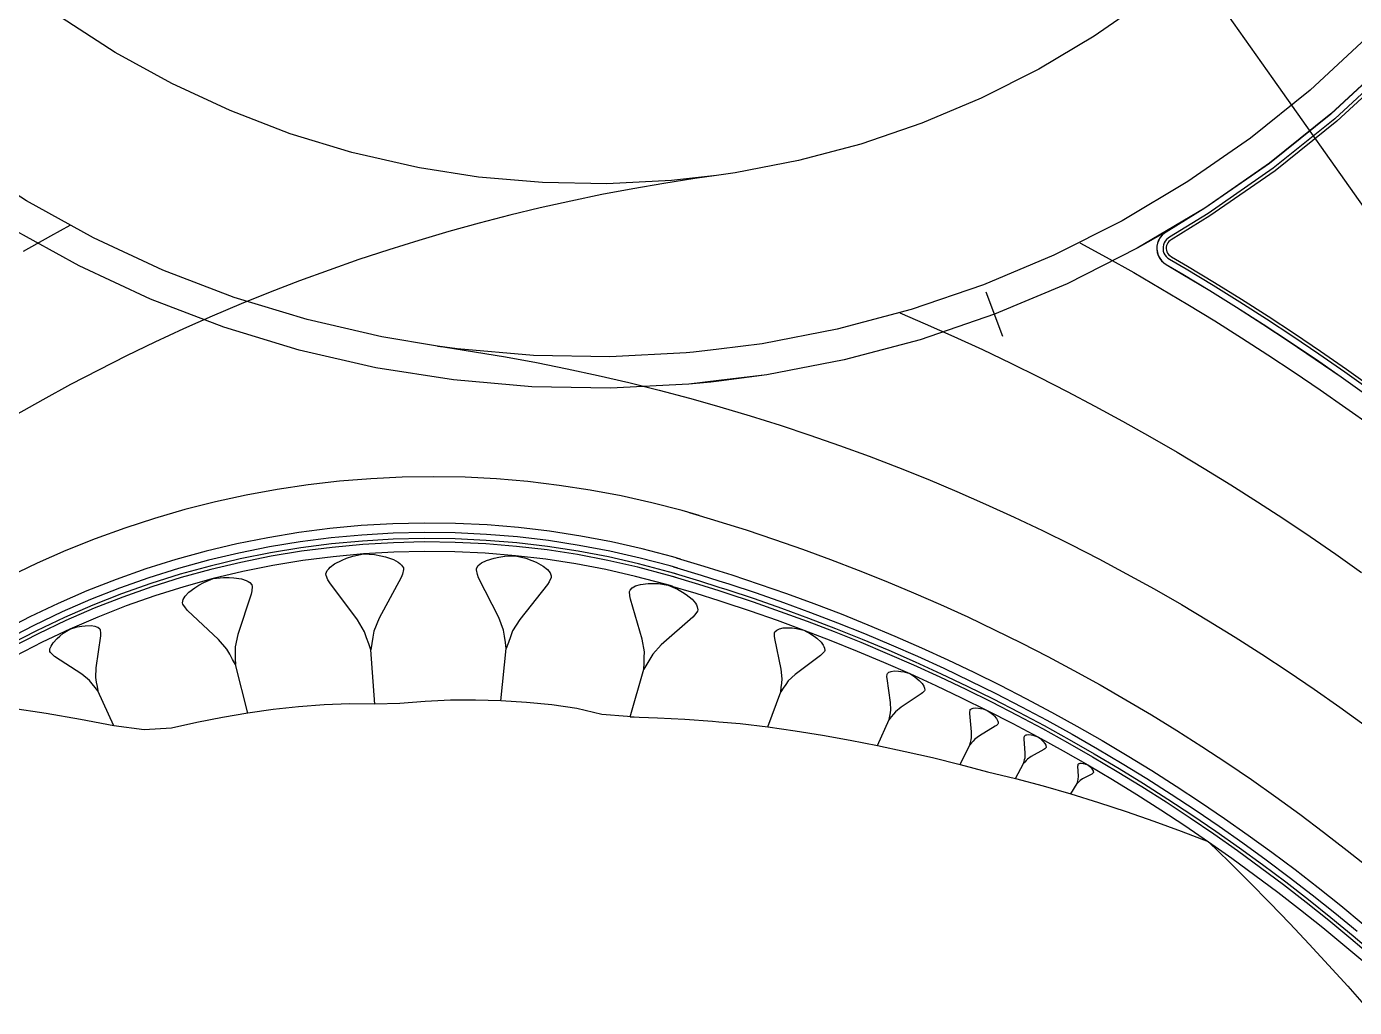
# Model space of a CAD drawing. Extents: x 383808 to 384559, y 802827 to 803490.
# Drawn here: x 383977.99 to 384020.2, y 803141.63 to 803172.8 of the extents above; entities that cross this region are included whole.
import ezdxf

# ---------------------------------------------------------------- set-up
doc = ezdxf.new("R2010")
doc.units = 0
doc.layers.get('0').update_dxf_attribs({"linetype": 'CONTINUOUS'})

msp = doc.modelspace()

# ---------------------------------------------------------------- linework, layer by layer
at = {"color": 3}
msp.add_line((384009.0284, 803162.9582), (384008.4946, 803164.36), dxfattribs=at)
at = {"color": 7}
for p, q in [((383987.7811, 803155.7276), (383988.0199, 803155.8447)), ((383988.0199, 803155.8447), (383988.1639, 803155.9052)), ((383988.1639, 803155.9052), (383988.3572, 803155.9693)), ((383988.3572, 803155.9693), (383988.6982, 803156.0447)), ((383988.6982, 803156.0447), (383989.0467, 803156.0215)), ((383989.0467, 803156.0215), (383989.2474, 803155.9872)), ((383989.2474, 803155.9872), (383989.3988, 803155.9491)), ((383989.3988, 803155.9491), (383989.6525, 803155.8692)), ((383989.6525, 803155.8692), (383989.8077, 803155.7819)), ((383992.6066, 803155.8385), (383992.8538, 803155.9098)), ((383992.8538, 803155.9098), (383993.0012, 803155.943)), ((383993.0012, 803155.943), (383993.1962, 803155.9715)), ((383993.1962, 803155.9715), (383993.5337, 803155.9857)), ((383993.5337, 803155.9857), (383993.8617, 803155.9048)), ((383993.8617, 803155.9048), (383994.0471, 803155.8382)), ((383987.508, 803155.4097), (383987.5498, 803155.512)), ((383987.5498, 803155.512), (383987.5953, 803155.5649)), ((383987.5953, 803155.5649), (383987.6408, 803155.6179)), ((383987.6408, 803155.6179), (383987.7811, 803155.7276)), ((383989.8077, 803155.7819), (383989.8607, 803155.7364)), ((383989.8607, 803155.7364), (383989.9137, 803155.6909)), ((383989.9137, 803155.6909), (383989.9704, 803155.5961)), ((383989.9741, 803155.5468), (383989.9361, 803155.3954)), ((383989.9704, 803155.5961), (383989.9741, 803155.5468)), ((383992.288, 803155.5343), (383992.2928, 803155.5819)), ((383992.3212, 803155.387), (383992.288, 803155.5343)), ((383992.2928, 803155.5819), (383992.3498, 803155.6722)), ((383992.3498, 803155.6722), (383992.4021, 803155.715)), ((383992.4021, 803155.715), (383992.4544, 803155.7578)), ((383992.4544, 803155.7578), (383992.6066, 803155.8385)), ((383994.0471, 803155.8382), (383994.185, 803155.7764)), ((383994.185, 803155.7764), (383994.4132, 803155.6574)), ((383994.4132, 803155.6574), (383994.5463, 803155.5481)), ((383994.5463, 803155.5481), (383994.5891, 803155.4958)), ((383994.5891, 803155.4958), (383994.6318, 803155.4434)), ((383994.6318, 803155.4434), (383994.6698, 803155.3436)), ((383983.3434, 803154.9683), (383983.4643, 803155.0462)), ((383983.4643, 803155.0462), (383983.6293, 803155.1355)), ((383983.6293, 803155.1355), (383983.9266, 803155.2587)), ((383983.9266, 803155.2587), (383984.2464, 803155.2937)), ((383984.2464, 803155.2937), (383984.4341, 803155.2949)), ((383984.4341, 803155.2949), (383984.5776, 803155.2847)), ((383984.5776, 803155.2847), (383984.8206, 803155.253)), ((383984.8206, 803155.253), (383984.9754, 803155.1988)), ((383984.9754, 803155.1988), (383985.0308, 803155.166)), ((383985.0308, 803155.166), (383985.0862, 803155.1332)), ((383985.0862, 803155.1332), (383985.1529, 803155.0564)), ((383985.1529, 803155.0564), (383985.1642, 803155.0123)), ((383985.1642, 803155.0123), (383985.154, 803154.8687)), ((383987.5117, 803155.3605), (383987.508, 803155.4097)), ((383987.5721, 803155.2165), (383987.5117, 803155.3605)), ((383987.6288, 803155.1217), (383987.5721, 803155.2165)), ((383988.51, 803153.9501), (383987.6288, 803155.1217)), ((383989.8943, 803155.2931), (383989.1994, 803154.0023)), ((383989.9361, 803155.3954), (383989.8943, 803155.2931)), ((383992.3593, 803155.2871), (383992.3212, 803155.387)), ((383993.0008, 803154.0223), (383992.3593, 803155.2871)), ((383994.5462, 803155.0679), (383993.6664, 803153.9556)), ((383994.6032, 803155.1582), (383994.5462, 803155.0679)), ((383994.6651, 803155.2961), (383994.6032, 803155.1582)), ((383994.6698, 803155.3436), (383994.6651, 803155.2961)), ((383997.2405, 803154.9661), (383997.2962, 803154.9967)), ((383997.2962, 803154.9967), (383997.3518, 803155.0273)), ((383997.3518, 803155.0273), (383997.5062, 803155.0761)), ((383997.5062, 803155.0761), (383997.747, 803155.0999)), ((383997.747, 803155.0999), (383997.8889, 803155.1056)), ((383997.8889, 803155.1056), (383998.074, 803155.0987)), ((383998.074, 803155.0987), (383998.3885, 803155.0543)), ((383998.3885, 803155.0543), (383998.678, 803154.9237)), ((383982.9489, 803154.4913), (383982.9704, 803154.5908)), ((383982.9704, 803154.5908), (383983.0032, 803154.6462)), ((383983.0032, 803154.6462), (383983.0359, 803154.7015)), ((383983.0359, 803154.7015), (383983.1456, 803154.8236)), ((383983.1456, 803154.8236), (383983.3434, 803154.9683)), ((383985.1325, 803154.7693), (383984.7098, 803153.4865)), ((383985.154, 803154.8687), (383985.1325, 803154.7693)), ((383997.1599, 803154.8491), (383997.1724, 803154.8923)), ((383997.1655, 803154.7072), (383997.1599, 803154.8491)), ((383997.1837, 803154.6084), (383997.1655, 803154.7072)), ((383997.1724, 803154.8923), (383997.2405, 803154.9661)), ((383997.5614, 803153.3298), (383997.1837, 803154.6084)), ((383998.678, 803154.9237), (383998.838, 803154.8305)), ((383998.838, 803154.8305), (383998.955, 803154.7499)), ((383998.955, 803154.7499), (383999.1457, 803154.6011)), ((383999.1457, 803154.6011), (383999.2501, 803154.4773)), ((383982.9602, 803154.4472), (383982.9489, 803154.4913)), ((383983.0382, 803154.3263), (383982.9602, 803154.4472)), ((383983.1049, 803154.2494), (383983.0382, 803154.3263)), ((383984.0927, 803153.3283), (383983.1049, 803154.2494)), ((383999.3171, 803154.2241), (383999.2364, 803154.1072)), ((383999.2501, 803154.4773), (383999.2808, 803154.4217)), ((383999.2808, 803154.4217), (383999.3114, 803154.366)), ((383999.3114, 803154.366), (383999.3296, 803154.2672)), ((383999.3296, 803154.2672), (383999.3171, 803154.2241)), ((383979.6014, 803153.721), (383979.7425, 803153.7469)), ((383979.7425, 803153.7469), (383979.8519, 803153.7584)), ((383979.8519, 803153.7584), (383980.0389, 803153.767)), ((383980.0389, 803153.767), (383980.1627, 803153.7468)), ((383980.1627, 803153.7468), (383980.2088, 803153.7295)), ((383988.7368, 803153.571), (383988.51, 803153.9501)), ((383989.1994, 803154.0023), (383989.0323, 803153.5934)), ((383993.1528, 803153.6229), (383993.0008, 803154.0223)), ((383993.6664, 803153.9556), (383993.4381, 803153.5943)), ((383999.1683, 803154.0334), (383998.1655, 803153.1548)), ((383999.2364, 803154.1072), (383999.1683, 803154.0334)), ((383978.8357, 803153.2204), (383978.9653, 803153.3556)), ((383978.9653, 803153.3556), (383979.0459, 803153.4304)), ((383979.0459, 803153.4304), (383979.1581, 803153.5196)), ((383979.1581, 803153.5196), (383979.3654, 803153.652)), ((383979.3654, 803153.652), (383979.6014, 803153.721)), ((383980.3382, 803153.4445), (383980.1912, 803152.4228)), ((383980.2088, 803153.7295), (383980.2548, 803153.7122)), ((383980.2548, 803153.7122), (383980.3152, 803153.6633)), ((383980.3152, 803153.6633), (383980.3296, 803153.6316)), ((383980.3296, 803153.6316), (383980.3411, 803153.5222)), ((383980.3411, 803153.5222), (383980.3382, 803153.4445)), ((383984.3594, 803153.0208), (383984.0927, 803153.3283)), ((383984.7098, 803153.4865), (383984.6239, 803153.0886)), ((383988.8009, 803153.3778), (383988.7368, 803153.571)), ((383988.8651, 803153.1845), (383988.8009, 803153.3778)), ((383988.9979, 803153.3927), (383988.9636, 803153.192)), ((383989.0323, 803153.5934), (383988.9979, 803153.3927)), ((383993.1813, 803153.428), (383993.1528, 803153.6229)), ((383993.2098, 803153.2331), (383993.1813, 803153.428)), ((383993.3715, 803153.4089), (383993.3049, 803153.2235)), ((383993.4381, 803153.5943), (383993.3715, 803153.4089)), ((383997.634, 803152.9347), (383997.5614, 803153.3298)), ((384001.7644, 803153.4328), (384001.7684, 803153.5396)), ((384001.7723, 803153.3576), (384001.7644, 803153.4328)), ((384001.7684, 803153.5396), (384001.7803, 803153.5713)), ((384001.9818, 803152.3765), (384001.7723, 803153.3576)), ((384001.7803, 803153.5713), (384001.8357, 803153.6227)), ((384001.8357, 803153.6227), (384001.8792, 803153.6425)), ((384001.8792, 803153.6425), (384001.9227, 803153.6622)), ((384001.9227, 803153.6622), (384002.0414, 803153.6899)), ((384002.0414, 803153.6899), (384002.2234, 803153.6938)), ((384002.2234, 803153.6938), (384002.3302, 803153.6899)), ((384002.3302, 803153.6899), (384002.4687, 803153.674)), ((384002.4687, 803153.674), (384002.7021, 803153.6225)), ((384002.7021, 803153.6225), (384002.9117, 803153.5078)), ((384002.9117, 803153.5078), (384003.0265, 803153.4286)), ((384003.0265, 803153.4286), (384003.1095, 803153.3614)), ((384003.1095, 803153.3614), (384003.244, 803153.2387)), ((383978.732, 803152.9441), (383978.7349, 803153.0218)), ((383978.7464, 803152.9124), (383978.732, 803152.9441)), ((383978.7349, 803153.0218), (383978.7522, 803153.0678)), ((383978.8212, 803152.8318), (383978.7464, 803152.9124)), ((383978.7522, 803153.0678), (383978.7695, 803153.1139)), ((383978.7695, 803153.1139), (383978.8357, 803153.2204)), ((383984.4487, 803152.8558), (383984.3594, 803153.0208)), ((383984.6239, 803153.0886), (383984.625, 803152.901)), ((383984.625, 803152.901), (383984.6261, 803152.7134)), ((383988.9292, 803152.9912), (383988.8651, 803153.1845)), ((383988.9636, 803153.192), (383988.9292, 803152.9912)), ((383989.0597, 803151.2675), (383988.9292, 803152.9912)), ((383993.0714, 803151.3742), (383993.2382, 803153.0381)), ((383993.2382, 803153.0381), (383993.2098, 803153.2331)), ((383993.3049, 803153.2235), (383993.2382, 803153.0381)), ((383997.6272, 803152.7496), (383997.634, 803152.9347)), ((383998.1655, 803153.1548), (383997.8929, 803152.8597)), ((384003.244, 803153.2387), (384003.3152, 803153.1398)), ((384003.3508, 803152.9459), (384003.2835, 803152.8629)), ((384003.3152, 803153.1398), (384003.335, 803153.0963)), ((384003.335, 803153.0963), (384003.3548, 803153.0527)), ((384003.3627, 803152.9776), (384003.3508, 803152.9459)), ((384003.3548, 803153.0527), (384003.3627, 803152.9776)), ((383978.8817, 803152.7828), (383978.8212, 803152.8318)), ((383979.7479, 803152.2214), (383978.8817, 803152.7828)), ((383984.5379, 803152.6908), (383984.4487, 803152.8558)), ((383984.6272, 803152.5258), (383984.5379, 803152.6908)), ((383984.6261, 803152.7134), (383984.6272, 803152.5258)), ((383985.0228, 803150.983), (383984.6272, 803152.5258)), ((383997.6134, 803152.3794), (383997.6203, 803152.5645)), ((383997.7066, 803152.5395), (383997.6134, 803152.3794)), ((383997.6203, 803152.5645), (383997.6272, 803152.7496)), ((383997.7997, 803152.6996), (383997.7066, 803152.5395)), ((383997.8929, 803152.8597), (383997.7997, 803152.6996)), ((384003.2281, 803152.8114), (384002.4249, 803152.2102)), ((384003.2835, 803152.8629), (384003.2281, 803152.8114)), ((383979.9896, 803152.0256), (383979.7479, 803152.2214)), ((383980.1912, 803152.4228), (383980.1796, 803152.1119)), ((383980.1796, 803152.1119), (383980.2055, 803151.9709)), ((383997.1759, 803150.8694), (383997.6134, 803152.3794)), ((384002.0134, 803152.0758), (384001.9818, 803152.3765)), ((384001.9976, 803151.9373), (384002.0134, 803152.0758)), ((384002.4249, 803152.2102), (384002.2033, 803152.0046)), ((384005.341, 803152.1403), (384005.3491, 803152.2216)), ((384005.3435, 803152.0825), (384005.341, 803152.1403)), ((384005.4573, 803151.3236), (384005.3435, 803152.0825)), ((384005.3491, 803152.2216), (384005.3596, 803152.2452)), ((384005.3596, 803152.2452), (384005.4043, 803152.2819)), ((384005.4043, 803152.2819), (384005.4385, 803152.2949)), ((384005.4385, 803152.2949), (384005.4726, 803152.308)), ((384005.4726, 803152.308), (384005.5646, 803152.3235)), ((384005.5646, 803152.3235), (384005.7037, 803152.318)), ((384005.7037, 803152.318), (384005.785, 803152.3099)), ((384005.785, 803152.3099), (384005.89, 803152.2913)), ((384005.89, 803152.2913), (384006.0658, 803152.241)), ((384006.0658, 803152.241), (384006.2204, 803152.1435)), ((384006.2204, 803152.1435), (384006.3043, 803152.0777)), ((384006.3043, 803152.0777), (384006.3646, 803152.0225)), ((383980.0788, 803151.9133), (383979.9896, 803152.0256)), ((383980.168, 803151.8011), (383980.0788, 803151.9133)), ((383980.2572, 803151.6888), (383980.168, 803151.8011)), ((383980.2055, 803151.9709), (383980.2314, 803151.8298)), ((383980.2314, 803151.8298), (383980.2572, 803151.6888)), ((383980.7607, 803150.5805), (383980.2572, 803151.6888)), ((384001.5503, 803150.5527), (384001.9659, 803151.6604)), ((384001.9659, 803151.6604), (384001.9817, 803151.7989)), ((384002.045, 803151.7751), (384001.9659, 803151.6604)), ((384001.9817, 803151.7989), (384001.9976, 803151.9373)), ((384002.1242, 803151.8898), (384002.045, 803151.7751)), ((384002.2033, 803152.0046), (384002.1242, 803151.8898)), ((384006.3646, 803152.0225), (384006.4615, 803151.9225)), ((384006.4739, 803151.6337), (384006.4292, 803151.597)), ((384006.4615, 803151.9225), (384006.5112, 803151.8436)), ((384006.5292, 803151.6939), (384006.4739, 803151.6337)), ((384006.5112, 803151.8436), (384006.5242, 803151.8095)), ((384006.5242, 803151.8095), (384006.5373, 803151.7753)), ((384006.5397, 803151.7175), (384006.5292, 803151.6939)), ((384006.5373, 803151.7753), (384006.5397, 803151.7175)), ((384005.4673, 803151.0926), (384005.4573, 803151.3236)), ((384006.4292, 803151.597), (384005.7877, 803151.1758)), ((384005.0421, 803149.9516), (384005.4114, 803150.7777)), ((384005.4114, 803150.7777), (384005.4301, 803150.8826)), ((384005.4773, 803150.8615), (384005.4114, 803150.7777)), ((384005.4301, 803150.8826), (384005.4487, 803150.9876)), ((384005.4487, 803150.9876), (384005.4673, 803151.0926)), ((384005.5431, 803150.9454), (384005.4773, 803150.8615)), ((384005.6089, 803151.0292), (384005.5431, 803150.9454)), ((384005.7877, 803151.1758), (384005.6089, 803151.0292)), ((384007.9707, 803150.9747), (384007.9708, 803151.019)), ((384008.031, 803150.3896), (384007.9707, 803150.9747)), ((384007.9708, 803151.019), (384007.9799, 803151.081)), ((384007.9799, 803151.081), (384007.9888, 803151.0987)), ((384007.9888, 803151.0987), (384008.0243, 803151.1252)), ((384008.0243, 803151.1252), (384008.0509, 803151.134)), ((384008.0509, 803151.134), (384008.0776, 803151.1428)), ((384008.0776, 803151.1428), (384008.1485, 803151.1514)), ((384008.1485, 803151.1514), (384008.2548, 803151.1422)), ((384008.2548, 803151.1422), (384008.3168, 803151.1332)), ((384008.3168, 803151.1332), (384008.3965, 803151.1152)), ((384008.3965, 803151.1152), (384008.5293, 803151.0705)), ((384008.5293, 803151.0705), (384008.6443, 803150.9904)), ((384008.6443, 803150.9904), (384008.7061, 803150.9371)), ((384008.7061, 803150.9371), (384008.7503, 803150.8926)), ((384008.7503, 803150.8926), (384008.821, 803150.8126)), ((384008.821, 803150.8126), (384008.8562, 803150.7505)), ((384008.0305, 803150.2124), (384008.031, 803150.3896)), ((384008.7848, 803150.5646), (384008.2788, 803150.2648)), ((384008.8203, 803150.5911), (384008.7848, 803150.5646)), ((384008.8647, 803150.6353), (384008.8203, 803150.5911)), ((384008.8562, 803150.7505), (384008.865, 803150.7239)), ((384008.8737, 803150.653), (384008.8647, 803150.6353)), ((384008.865, 803150.7239), (384008.8738, 803150.6973)), ((384008.8738, 803150.6973), (384008.8737, 803150.653)), ((384007.6646, 803149.3539), (384007.9766, 803149.9733)), ((384007.9766, 803149.9733), (384007.9945, 803150.053)), ((384008.0299, 803150.0352), (384007.9766, 803149.9733)), ((384007.9945, 803150.053), (384008.0125, 803150.1327)), ((384008.0125, 803150.1327), (384008.0305, 803150.2124)), ((384008.0833, 803150.097), (384008.0299, 803150.0352)), ((384008.1366, 803150.1589), (384008.0833, 803150.097)), ((384008.2788, 803150.2648), (384008.1366, 803150.1589)), ((384009.7005, 803150.166), (384009.7017, 803150.2007)), ((384009.7336, 803149.7061), (384009.7005, 803150.166)), ((384009.7017, 803150.2007), (384009.7103, 803150.249)), ((384009.7103, 803150.249), (384009.7177, 803150.2627)), ((384009.7177, 803150.2627), (384009.7462, 803150.2826)), ((384009.7462, 803150.2826), (384009.7672, 803150.2888)), ((384009.7672, 803150.2888), (384009.7883, 803150.2951)), ((384009.7883, 803150.2951), (384009.8441, 803150.3001)), ((384009.8441, 803150.3001), (384009.9271, 803150.2904)), ((384009.9271, 803150.2904), (384009.9755, 803150.2818)), ((384009.9755, 803150.2818), (384010.0375, 803150.2658)), ((384010.0375, 803150.2658), (384010.1405, 803150.2276)), ((384010.1405, 803150.2276), (384010.2286, 803150.162)), ((384010.2286, 803150.162), (384010.2758, 803150.1187)), ((384010.2758, 803150.1187), (384010.3094, 803150.0828)), ((384010.3094, 803150.0828), (384010.3628, 803150.0185)), ((384010.3628, 803150.0185), (384010.389, 803149.9689)), ((384010.389, 803149.9689), (384010.3952, 803149.9479)), ((384010.3952, 803149.9479), (384010.4014, 803149.9268)), ((384009.7129, 803149.5052), (384009.7289, 803149.5672)), ((384009.7289, 803149.5672), (384009.7336, 803149.7061)), ((384009.8109, 803149.5227), (384009.7676, 803149.4756)), ((384009.9248, 803149.6023), (384009.8109, 803149.5227)), ((384010.3285, 803149.825), (384009.9248, 803149.6023)), ((384010.357, 803149.8449), (384010.3285, 803149.825)), ((384010.3928, 803149.8784), (384010.357, 803149.8449)), ((384010.4003, 803149.8921), (384010.3928, 803149.8784)), ((384010.4014, 803149.9268), (384010.4003, 803149.8921)), ((384009.4215, 803148.9034), (384009.681, 803149.3812)), ((384009.681, 803149.3812), (384009.697, 803149.4432)), ((384009.7243, 803149.4284), (384009.681, 803149.3812)), ((384009.697, 803149.4432), (384009.7129, 803149.5052)), ((384009.7676, 803149.4756), (384009.7243, 803149.4284)), ((384011.4126, 803149.3015), (384011.4142, 803149.326)), ((384011.426, 803148.9757), (384011.4126, 803149.3015)), ((384011.4142, 803149.326), (384011.4213, 803149.36)), ((384011.4213, 803149.36), (384011.4269, 803149.3695)), ((384011.4269, 803149.3695), (384011.4474, 803149.3829)), ((384011.4474, 803149.3829), (384011.4625, 803149.3869)), ((384011.4625, 803149.3869), (384011.4775, 803149.3908)), ((384011.4775, 803149.3908), (384011.517, 803149.3932)), ((384011.517, 803149.3932), (384011.5755, 803149.3845)), ((384011.5755, 803149.3845), (384011.6096, 803149.3774)), ((384011.6096, 803149.3774), (384011.653, 803149.3647)), ((384011.653, 803149.3647), (384011.725, 803149.3354)), ((384011.725, 803149.3354), (384011.7859, 803149.2872)), ((384011.7859, 803149.2872), (384011.8183, 803149.2556)), ((384011.8183, 803149.2556), (384011.8412, 803149.2295)), ((384011.8412, 803149.2295), (384011.8776, 803149.1828)), ((384011.8776, 803149.1828), (384011.895, 803149.1472)), ((384011.895, 803149.1472), (384011.899, 803149.1322)), ((384011.9013, 803149.0926), (384011.8958, 803149.0832)), ((384011.899, 803149.1322), (384011.9029, 803149.1172)), ((384011.9029, 803149.1172), (384011.9013, 803149.0926)), ((384011.188, 803148.415), (384011.3817, 803148.7471)), ((384011.3817, 803148.7471), (384011.3944, 803148.7906)), ((384011.4134, 803148.7795), (384011.3817, 803148.7471)), ((384011.3944, 803148.7906), (384011.407, 803148.8341)), ((384011.407, 803148.8341), (384011.4197, 803148.8776)), ((384011.445, 803148.812), (384011.4134, 803148.7795)), ((384011.4197, 803148.8776), (384011.426, 803148.9757)), ((384011.4766, 803148.8444), (384011.445, 803148.812)), ((384011.5589, 803148.8981), (384011.4766, 803148.8444)), ((384011.8491, 803149.0468), (384011.5589, 803148.8981)), ((384011.8697, 803149.0602), (384011.8491, 803149.0468)), ((384011.8958, 803149.0832), (384011.8697, 803149.0602))]:
    msp.add_line(p, q, dxfattribs=at)
at = {"color": 3, "linetype": 'CONTINUOUS'}
for points in [[(384031.8284, 803200), (384031.9179, 803198.851), (384031.9386, 803196.3516), (384031.7859, 803193.8568), (384031.4604, 803191.3785), (384030.9637, 803188.9289), (384030.2983, 803186.5196), (384029.4673, 803184.1623), (384028.4747, 803181.8683), (384027.3253, 803179.6488), (384026.0247, 803177.5143), (384024.5791, 803175.4752), (384022.9955, 803173.5414), (384021.2816, 803171.7221), (384019.4455, 803170.0261), (384017.4962, 803168.4616), (384015.443, 803167.0362), (384013.2959, 803165.7566), (384011.0651, 803164.6291), (384008.7615, 803163.6591), (384006.3961, 803162.8513), (384003.9804, 803162.2096), (384001.526, 803161.7371), (384000, 803161.5519)], [(384000, 803196.0274), (384000.2815, 803195.6294), (384003.1692, 803191.5475), (384006.0569, 803187.4657), (384008.9445, 803183.3839), (384011.8322, 803179.302), (384014.7198, 803175.2202), (384017.0668, 803171.9026), (384017.6075, 803171.1383), (384020.4951, 803167.0565)], [(384000, 803161.5519), (383999.0447, 803161.436), (383996.5485, 803161.3078), (383994.0494, 803161.3531), (383991.5595, 803161.5717), (383989.0908, 803161.9625), (383986.6551, 803162.5238), (383984.2642, 803163.2526), (383981.9297, 803164.1456), (383979.6628, 803165.1985), (383977.4743, 803166.4061), (383975.375, 803167.7627), (383973.3748, 803169.2616), (383971.4835, 803170.8957), (383969.7101, 803172.6572), (383968.0633, 803174.5374)]]:
    msp.add_lwpolyline(points, dxfattribs=at)
at = {"color": 7, "linetype": 'CONTINUOUS'}
for points in [[(384030.826, 803200), (384030.9188, 803198.808), (384030.939, 803196.378), (384030.7905, 803193.9525), (384030.474, 803191.5431), (384029.9912, 803189.1615), (384029.3442, 803186.8191), (384028.5363, 803184.5273), (384027.5713, 803182.2971), (384026.4538, 803180.1392), (384025.1893, 803178.064), (384023.7839, 803176.0816), (384022.2443, 803174.2014), (384020.578, 803172.4327), (384018.7929, 803170.7838), (384016.8977, 803169.2628), (384014.9016, 803167.8769), (384012.8141, 803166.6329), (384010.6453, 803165.5367), (384008.4057, 803164.5937), (384006.106, 803163.8083), (384003.7574, 803163.1844), (384001.3712, 803162.725), (384000, 803162.554)], [(384025.3162, 803200), (384025.4239, 803198.5715), (384025.4409, 803196.5233), (384025.3157, 803194.479), (384025.049, 803192.4482), (384024.642, 803190.4408), (384024.0967, 803188.4666), (384023.4158, 803186.5349), (384022.6024, 803184.6551), (384021.6605, 803182.8363), (384020.5948, 803181.0872), (384019.4102, 803179.4163), (384018.1125, 803177.8317), (384016.708, 803176.3408), (384015.2035, 803174.9511), (384013.6061, 803173.6691), (384011.9237, 803172.501), (384010.1642, 803171.4524), (384008.3362, 803170.5285), (384006.4485, 803169.7337), (384004.5103, 803169.0717), (384002.5307, 803168.5459), (384000.5194, 803168.1587), (384000, 803168.0826)], [(384000, 803162.554), (383999.1913, 803162.4531), (383998.9588, 803162.4323), (383996.5319, 803162.3076), (383994.1022, 803162.3517), (383991.6815, 803162.5642), (383991.0477, 803162.648), (383989.2813, 803162.9442), (383986.9133, 803163.4898), (383984.5889, 803164.1985), (383982.3192, 803165.0667), (383980.1152, 803166.0903), (383977.9876, 803167.2643), (383975.9466, 803168.5832), (383974.002, 803170.0405), (383972.1632, 803171.6293), (383970.4391, 803173.3418)], [(384000, 803168.0826), (383999.9259, 803168.0718), (383998.4862, 803167.9119), (383996.4407, 803167.8069), (383994.3928, 803167.844), (383992.3524, 803168.0231), (383990.4769, 803168.3152), (383990.3294, 803168.3434), (383988.3335, 803168.8033), (383986.3744, 803169.4006), (383984.4613, 803170.1324), (383982.6037, 803170.9951), (383980.8104, 803171.9847), (383979.0901, 803173.0963)], [(384021.4223, 803171.58), (384019.576, 803169.8746), (384017.6159, 803168.3014), (384015.5513, 803166.868), (384014.3202, 803166.1098), (384014.2798, 803166.0836), (384014.2294, 803166.04), (384014.187, 803165.9888), (384014.1536, 803165.9311), (384014.1303, 803165.8688), (384014.1176, 803165.8034), (384014.1159, 803165.7368), (384014.1253, 803165.6709), (384014.1455, 803165.6075), (384014.176, 803165.5482), (384014.2159, 803165.4949), (384014.264, 803165.4489), (384014.3243, 803165.408), (384014.8465, 803165.1), (384015.7045, 803164.5815), (384016.556, 803164.0523), (384017.4008, 803163.5125), (384018.2387, 803162.9623), (384019.0697, 803162.4015), (384019.8937, 803161.8305), (384020.7104, 803161.2492)], [(384021.4927, 803171.5089), (384019.6413, 803169.7988), (384017.6757, 803168.2213), (384015.6054, 803166.7839), (384014.3746, 803166.0259), (384014.339, 803166.003), (384014.3009, 803165.9701), (384014.269, 803165.9316), (384014.244, 803165.8884), (384014.2265, 803165.8416), (384014.217, 803165.7926), (384014.2157, 803165.7427), (384014.2228, 803165.6932), (384014.238, 803165.6456), (384014.2608, 803165.6012), (384014.2907, 803165.5612), (384014.3272, 803165.5265), (384014.3799, 803165.4911), (384014.8977, 803165.1859), (384015.7568, 803164.6668), (384016.6093, 803164.1369), (384017.4551, 803163.5965), (384018.2941, 803163.0455), (384019.1262, 803162.4841), (384019.9511, 803161.9123), (384020.7689, 803161.3303)], [(383999.9259, 803168.0718), (383999.2316, 803167.9733), (383998.2436, 803167.8191), (383997.2583, 803167.6487), (383996.2758, 803167.4622), (383995.2966, 803167.2596), (383994.3208, 803167.041), (383993.3487, 803166.8064), (383992.3806, 803166.5559), (383991.4167, 803166.2895), (383990.4573, 803166.0074), (383989.5027, 803165.7096), (383988.5531, 803165.3963), (383987.6088, 803165.0673), (383986.6699, 803164.723), (383985.7369, 803164.3633), (383984.8098, 803163.9883), (383983.8891, 803163.5982), (383982.9748, 803163.1931), (383982.0674, 803162.773), (383981.1669, 803162.3381), (383980.2737, 803161.8885), (383979.3879, 803161.4244), (383978.5099, 803160.9457), (383977.6399, 803160.4528)], [(383979.3698, 803166.4798), (383978.7535, 803166.1425), (383977.8824, 803165.6514)], [(384011.4757, 803165.9342), (384012.3121, 803165.4748), (384013.1831, 803164.9834), (384014.0481, 803164.4818), (384014.9072, 803163.97), (384015.7603, 803163.4481), (384016.6071, 803162.9163), (384017.4476, 803162.3745), (384018.2817, 803161.8229), (384019.1092, 803161.2615), (384019.9301, 803160.6904), (384020.7442, 803160.1097)], [(384005.7521, 803163.7031), (384006.5513, 803163.3599), (384007.4652, 803162.9539), (384008.3736, 803162.5357), (384009.2763, 803162.1055), (384010.1732, 803161.6633), (384011.0641, 803161.2092), (384011.9489, 803160.7432), (384012.8274, 803160.2655), (384013.6994, 803159.7761), (384014.5649, 803159.2751), (384015.4236, 803158.7626), (384016.2754, 803158.2387), (384017.1201, 803157.7035), (384017.9576, 803157.1571), (384018.7878, 803156.5996), (384019.6104, 803156.0311), (384020.4254, 803155.4516)], [(383991.0477, 803162.648), (383991.2404, 803162.6204), (383992.229, 803162.4698), (383993.2151, 803162.3039), (383994.1986, 803162.1229), (383995.1792, 803161.9268), (383996.1566, 803161.7156), (383997.1307, 803161.4894), (383998.1012, 803161.2482), (383999.0678, 803160.9922), (384000, 803160.7298)], [(384000, 803160.7298), (384000.0304, 803160.7213), (384000.9887, 803160.4356), (384001.9425, 803160.1352), (384002.8916, 803159.8202), (384003.8357, 803159.4906), (384004.7747, 803159.1465), (384005.7082, 803158.7881), (384006.6361, 803158.4153), (384007.5582, 803158.0282), (384008.4742, 803157.6271), (384009.3839, 803157.2119), (384010.2871, 803156.7827), (384011.1836, 803156.3397), (384012.0732, 803155.883), (384012.9557, 803155.4126), (384013.8308, 803154.9287), (384014.6984, 803154.4314), (384015.5582, 803153.9209), (384016.41, 803153.3971), (384017.2537, 803152.8603), (384018.0891, 803152.3106), (384018.9159, 803151.7481), (384019.7339, 803151.173), (384020.543, 803150.5853)], [(383999.3754, 803157.2662), (383998.8334, 803157.4208), (383997.8651, 803157.6702), (383996.8889, 803157.887), (383995.9061, 803158.0713), (383994.9176, 803158.2227), (383993.9247, 803158.341), (383992.9284, 803158.4262), (383991.9298, 803158.4782), (383990.93, 803158.4968), (383989.9302, 803158.4821), (383988.9314, 803158.4341), (383987.9347, 803158.3528), (383986.9413, 803158.2384), (383985.9523, 803158.0909), (383984.9688, 803157.9105), (383983.9918, 803157.6975), (383983.0224, 803157.452), (383982.0618, 803157.1744), (383981.1109, 803156.8649), (383980.1709, 803156.5238), (383979.2428, 803156.1517), (383978.3276, 803155.7488), (383977.4264, 803155.3156)], [(383999.0564, 803157.3595), (383999.3754, 803157.2662), (383999.9631, 803157.0892), (384000, 803157.0776)], [(384000, 803157.0776), (384000.8655, 803156.805), (384001.7635, 803156.507), (384002.6568, 803156.1951), (384003.5452, 803155.8696), (384004.4284, 803155.5304), (384005.3064, 803155.1777), (384006.1788, 803154.8115), (384007.0455, 803154.432), (384007.9062, 803154.0391), (384008.7608, 803153.6331), (384009.609, 803153.2139), (384010.4507, 803152.7818), (384011.2856, 803152.3367), (384012.1136, 803151.8789), (384012.9345, 803151.4084), (384013.748, 803150.9253), (384014.554, 803150.4298), (384015.3523, 803149.9219), (384016.1427, 803149.4018), (384016.9249, 803148.8696), (384017.6989, 803148.3254), (384018.4644, 803147.7694), (384019.2213, 803147.2016), (384019.9694, 803146.6223), (384020.7084, 803146.0316)], [(383998.641, 803155.4078), (383998.3962, 803155.4782), (383997.4459, 803155.7288), (383996.4875, 803155.9458), (383995.5219, 803156.1292), (383994.5506, 803156.2785), (383993.5746, 803156.3937), (383992.5952, 803156.4745), (383991.6135, 803156.521), (383990.6309, 803156.5329), (383989.6484, 803156.5104), (383988.6672, 803156.4535), (383987.6887, 803156.3621), (383986.714, 803156.2365), (383985.7444, 803156.0768), (383984.7809, 803155.8832), (383983.8248, 803155.6559), (383982.8772, 803155.3951), (383981.9394, 803155.1013), (383981.0125, 803154.7748), (383980.0976, 803154.416), (383979.1958, 803154.0253), (383978.3083, 803153.6032), (383977.4362, 803153.1502)], [(383998.6102, 803155.3023), (383998.3663, 803155.3724), (383997.4198, 803155.6219), (383996.465, 803155.8382), (383995.5033, 803156.0207), (383994.5358, 803156.1695), (383993.5636, 803156.2842), (383992.5881, 803156.3647), (383991.6103, 803156.411), (383990.6314, 803156.4229), (383989.6528, 803156.4005), (383988.6755, 803156.3438), (383987.7009, 803156.2528), (383986.73, 803156.1277), (383985.7641, 803155.9686), (383984.8044, 803155.7757), (383983.8521, 803155.5493), (383982.9083, 803155.2896), (383981.9741, 803154.997), (383981.0508, 803154.6717), (383980.1395, 803154.3143), (383979.2413, 803153.9251), (383978.3573, 803153.5047), (383977.4886, 803153.0535)], [(383998.5026, 803155.4481), (383999.3799, 803155.1866), (384000, 803154.9913)], [(383998.472, 803155.3425), (383999.3477, 803155.0814), (384000, 803154.876)], [(384000, 803154.9913), (384000.2532, 803154.9116), (384001.1221, 803154.6232), (384001.9865, 803154.3214), (384002.8461, 803154.0064), (384003.7008, 803153.6782), (384004.5503, 803153.3369), (384005.3945, 803152.9826), (384006.2331, 803152.6153), (384007.066, 803152.2352), (384007.893, 803151.8423), (384008.7137, 803151.4367), (384009.5282, 803151.0185), (384010.3361, 803150.5879), (384011.1373, 803150.1449), (384011.9316, 803149.6896), (384012.7188, 803149.2221), (384013.4987, 803148.7426), (384014.2712, 803148.2512), (384015.036, 803147.7479), (384015.7929, 803147.2329), (384016.5419, 803146.7063), (384017.2826, 803146.1683), (384018.015, 803145.6189), (384018.7389, 803145.0584), (384019.454, 803144.4867), (384020.1603, 803143.9042), (384020.8575, 803143.3108)], [(384000, 803154.876), (384000.2193, 803154.8069), (384001.0867, 803154.519), (384001.9494, 803154.2179), (384002.8075, 803153.9034), (384003.6606, 803153.5758), (384004.5085, 803153.2352), (384005.3512, 803152.8815), (384006.1882, 803152.5149), (384007.0196, 803152.1355), (384007.845, 803151.7433), (384008.6643, 803151.3384), (384009.4772, 803150.9211), (384010.2836, 803150.4912), (384011.0834, 803150.049), (384011.8762, 803149.5946), (384012.6619, 803149.128), (384013.4404, 803148.6493), (384014.2114, 803148.1588), (384014.9748, 803147.6565), (384015.7304, 803147.1424), (384016.4779, 803146.6168), (384017.2173, 803146.0798), (384017.9483, 803145.5314), (384018.6709, 803144.9719), (384019.3847, 803144.4013), (384020.0896, 803143.8199), (384020.7856, 803143.2276)], [(383997.3096, 803150.8539), (383997.0956, 803150.8745), (383996.2724, 803150.9386), (383995.4843, 803151.1254), (383994.6833, 803151.2463), (383993.8778, 803151.3246), (383993.0714, 803151.3742), (383992.2658, 803151.4004), (383991.4612, 803151.3991), (383990.6586, 803151.3569), (383989.8596, 803151.2899), (383989.0597, 803151.2675), (383988.2531, 803151.2814), (383987.4463, 803151.2463), (383986.6392, 803151.1813), (383985.8312, 803151.0938), (383985.0228, 803150.983), (383984.2146, 803150.8482), (383983.4073, 803150.6888), (383982.6016, 803150.5042), (383981.731, 803150.4572), (383980.7607, 803150.5805), (383979.7095, 803150.7856), (383978.6159, 803150.973), (383977.4782, 803151.1406)], [(383997.1759, 803150.8694), (383998.0456, 803150.8331), (383998.92, 803150.7892), (383999.7955, 803150.7271), (384000, 803150.71)], [(384000, 803150.71), (384000.6744, 803150.6537), (384001.5503, 803150.5527), (384002.4216, 803150.422), (384003.2942, 803150.2786), (384004.1678, 803150.122), (384005.0421, 803149.9516), (384005.9165, 803149.7671), (384006.7909, 803149.568), (384007.6646, 803149.3539), (384008.5331, 803149.1165), (384009.4215, 803148.9034), (384010.3055, 803148.6675), (384011.188, 803148.415), (384012.0682, 803148.1455), (384012.9458, 803147.8585), (384013.8199, 803147.5538), (384014.6902, 803147.2312), (384015.5554, 803146.8986), (384015.559, 803146.8947), (384016.2187, 803146.254), (384016.8689, 803145.6077), (384017.5098, 803144.956), (384018.1417, 803144.2993), (384018.7648, 803143.638), (384019.3795, 803142.9723), (384019.986, 803142.3026), (384020.5847, 803141.6292)]]:
    msp.add_lwpolyline(points, dxfattribs=at)
at = {"color": 2, "linetype": 'CONTINUOUS'}
for points in [[(384000, 803161.5369), (383999.7367, 803161.5024), (383999.0447, 803161.436), (383996.5485, 803161.3078), (383994.0494, 803161.3531), (383991.5595, 803161.5717), (383989.0908, 803161.9625), (383986.6551, 803162.5238), (383984.2642, 803163.2526), (383981.9297, 803164.1456), (383979.6628, 803165.1985), (383977.4743, 803166.4061), (383976.965, 803166.7164), (383975.375, 803167.7627), (383973.3748, 803169.2616), (383971.4835, 803170.8957), (383970.2217, 803172.1236), (383969.7101, 803172.6572), (383968.0633, 803174.5374)], [(384021.2816, 803171.7221), (384019.4455, 803170.0261), (384017.4962, 803168.4616), (384015.443, 803167.0362), (384014.2109, 803166.2773), (384013.2959, 803165.7566), (384011.0651, 803164.6291), (384008.7615, 803163.6591), (384006.3961, 803162.8513), (384003.9804, 803162.2096), (384001.526, 803161.7371), (384000, 803161.5369)], [(384014.2109, 803166.2773), (384014.1621, 803166.2453), (384014.0865, 803166.18), (384014.0228, 803166.103), (384013.9728, 803166.0166), (384013.9378, 803165.9231), (384013.9187, 803165.825), (384013.9163, 803165.7251), (384013.9304, 803165.6263), (384013.9607, 803165.5311), (384014.0064, 803165.4423), (384014.0662, 803165.3623), (384014.1384, 803165.2933), (384014.2121, 803165.2424), (384014.7442, 803164.9282), (384015.6, 803164.411), (384016.4494, 803163.8831), (384017.292, 803163.3447), (384018.1279, 803162.7958), (384018.9568, 803162.2364), (384019.7787, 803161.6668), (384020.5934, 803161.0869)], [(383998.7785, 803155.8782), (383998.5294, 803155.9498), (383997.5625, 803156.2047), (383996.5873, 803156.4256), (383995.6049, 803156.6121), (383994.6166, 803156.764), (383993.6235, 803156.8812), (383992.6269, 803156.9635), (383991.6281, 803157.0107), (383990.6282, 803157.0229), (383989.6285, 803157), (383988.6303, 803156.9421), (383987.6347, 803156.8492), (383986.6429, 803156.7214), (383985.6563, 803156.5588), (383984.6759, 803156.3618), (383983.7031, 803156.1305), (383982.739, 803155.8652), (383981.7847, 803155.5663), (383980.8416, 803155.2341), (383979.9107, 803154.8689), (383978.9932, 803154.4714), (383978.0901, 803154.0419), (383977.2028, 803153.581)], [(383998.6389, 803155.9188), (383998.7785, 803155.8782), (383999.5235, 803155.6551), (384000, 803155.505)], [(384000, 803155.505), (384000.404, 803155.3778), (384001.28, 803155.087), (384002.1515, 803154.7828), (384003.0182, 803154.4652), (384003.88, 803154.1343), (384004.7365, 803153.7902), (384005.5876, 803153.4329), (384006.4332, 803153.0626), (384007.2729, 803152.6794), (384008.1066, 803152.2832), (384008.9342, 803151.8743), (384009.7554, 803151.4527), (384010.5699, 803151.0185), (384011.3777, 803150.5718), (384012.1786, 803150.1128), (384012.9722, 803149.6415), (384013.7586, 803149.158), (384014.5374, 803148.6625), (384015.3085, 803148.1551), (384016.0717, 803147.6359), (384016.8268, 803147.105), (384017.5736, 803146.5625), (384018.3121, 803146.0086), (384019.0419, 803145.4435), (384019.7629, 803144.8671), (384020.475, 803144.2798)]]:
    msp.add_lwpolyline(points, dxfattribs=at)
at = {"color": 1, "linetype": 'CONTINUOUS'}
for points in [[(384021.2851, 803171.7186), (384019.4488, 803170.0223), (384017.4992, 803168.4576), (384015.4457, 803167.032), (384014.2134, 803166.273), (384014.1651, 803166.2412), (384014.0901, 803166.1765), (384014.0269, 803166.1002), (384013.9773, 803166.0145), (384013.9426, 803165.9217), (384013.9237, 803165.8245), (384013.9212, 803165.7254), (384013.9352, 803165.6274), (384013.9653, 803165.533), (384014.0106, 803165.4449), (384014.0699, 803165.3656), (384014.1415, 803165.2972), (384014.2149, 803165.2465), (384014.7467, 803164.9325), (384015.6026, 803164.4152), (384016.452, 803163.8873), (384017.2947, 803163.3489), (384018.1307, 803162.7999), (384018.9596, 803162.2406), (384019.7816, 803161.6709), (384020.5963, 803161.091)], [(383998.6944, 803155.5902), (383998.4479, 803155.6611), (383997.4912, 803155.9133), (383996.5262, 803156.1319), (383995.5541, 803156.3164), (383994.5762, 803156.4668), (383993.5936, 803156.5827), (383992.6075, 803156.6641), (383991.6192, 803156.7109), (383990.6298, 803156.7229), (383989.6407, 803156.7003), (383988.6529, 803156.6429), (383987.6678, 803156.551), (383986.6865, 803156.4245), (383985.7102, 803156.2637), (383984.7402, 803156.0688), (383983.7776, 803155.8399), (383982.8236, 803155.5774), (383981.8794, 803155.2816), (383980.9462, 803154.9529), (383980.0251, 803154.5916), (383979.1172, 803154.1983), (383978.2237, 803153.7733), (383977.3457, 803153.3172)], [(383998.526, 803155.0143), (383998.2847, 803155.0837), (383997.3484, 803155.3306), (383996.4039, 803155.5444), (383995.4525, 803155.7251), (383994.4954, 803155.8722), (383993.5337, 803155.9857), (383992.5686, 803156.0654), (383991.6013, 803156.1111), (383990.633, 803156.1229), (383989.6649, 803156.1008), (383988.6982, 803156.0447), (383987.734, 803155.9547), (383986.7736, 803155.8309), (383985.8181, 803155.6735), (383984.8687, 803155.4827), (383983.9266, 803155.2587), (383982.9929, 803155.0018), (383982.0688, 803154.7123), (383981.1555, 803154.3906), (383980.254, 803154.037), (383979.3654, 803153.652), (383978.4909, 803153.2361), (383977.6315, 803152.7897)], [(383998.5554, 803155.6306), (383999.4356, 803155.3683), (384000, 803155.1905)], [(383998.3885, 803155.0543), (383999.2598, 803154.7946), (384000, 803154.5615)], [(384000, 803155.1905), (384000.3117, 803155.0924), (384001.1834, 803154.803), (384002.0505, 803154.5003), (384002.9129, 803154.1843), (384003.7703, 803153.8551), (384004.6225, 803153.5127), (384005.4694, 803153.1572), (384006.3107, 803152.7888), (384007.1462, 803152.4074), (384007.9758, 803152.0132), (384008.7992, 803151.6064), (384009.6163, 803151.1869), (384010.4268, 803150.7549), (384011.2305, 803150.3104), (384012.0274, 803149.8537), (384012.8171, 803149.3847), (384013.5995, 803148.9037), (384014.3744, 803148.4107), (384015.1416, 803147.9058), (384015.901, 803147.3892), (384016.6523, 803146.8609), (384017.3955, 803146.3212), (384018.1302, 803145.77), (384018.8564, 803145.2077), (384019.5738, 803144.6342), (384020.2823, 803144.0498)], [(384000, 803154.5615), (384000.127, 803154.5215), (384000.99, 803154.2351), (384001.8484, 803153.9354), (384002.7021, 803153.6225), (384003.5509, 803153.2966), (384004.3946, 803152.9577), (384005.2329, 803152.6058), (384006.0658, 803152.241), (384006.8929, 803151.8635), (384007.7142, 803151.4733), (384008.5293, 803151.0705), (384009.3381, 803150.6552), (384010.1405, 803150.2276), (384010.9362, 803149.7876), (384011.725, 803149.3354), (384012.5068, 803148.8712), (384013.2813, 803148.395), (384014.0484, 803147.9069), (384014.808, 803147.4071), (384015.5597, 803146.8957), (384016.3035, 803146.3727), (384017.0391, 803145.8384), (384017.7665, 803145.2929), (384018.4854, 803144.7362), (384019.1956, 803144.1685), (384019.897, 803143.5899), (384020.5894, 803143.0006)]]:
    msp.add_lwpolyline(points, dxfattribs=at)

doc.saveas('drawing.dxf')
